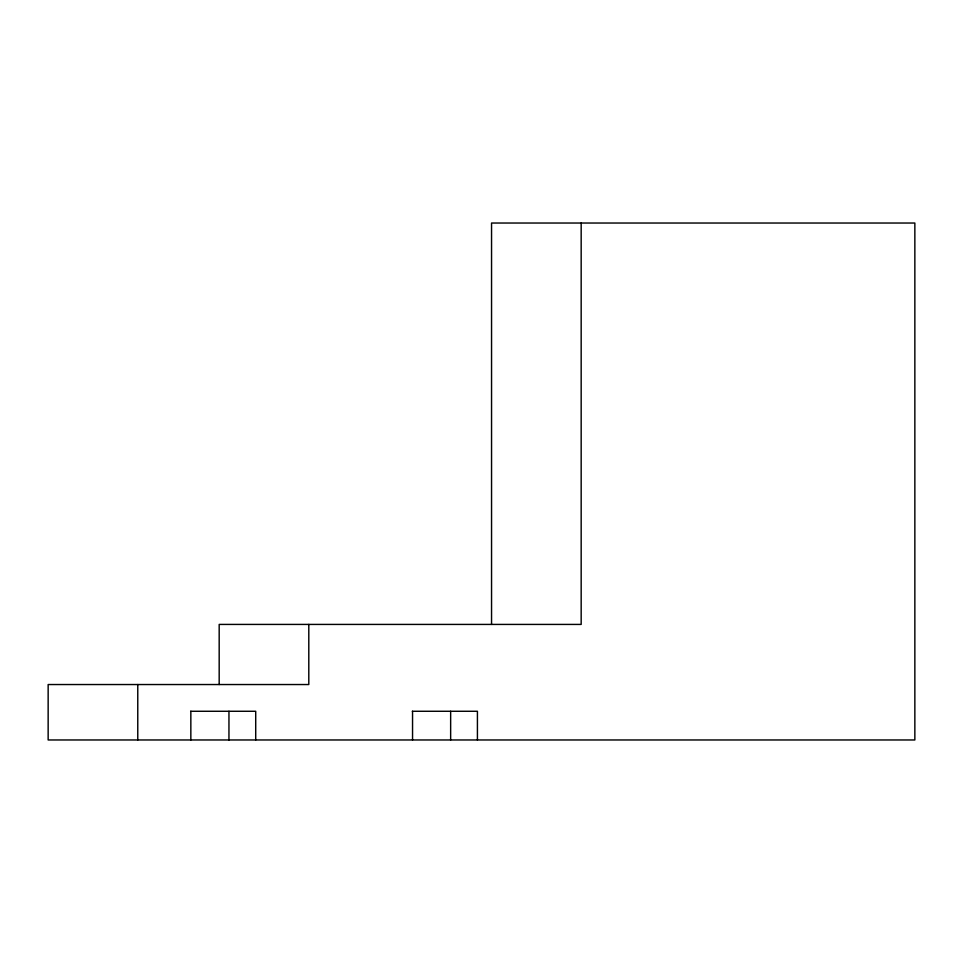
<?xml version="1.0" encoding="UTF-8"?>
<svg xmlns="http://www.w3.org/2000/svg" width="963" height="963" viewBox="0 0 963 963"><rect width="100%" height="100%" fill="white"/><g stroke="black" fill="none" stroke-linecap="round" stroke-linejoin="round"><path stroke-width="1.44" d="M190.614 711.272L255.713 711.272L255.713 739.969M412.308 711.272L477.419 711.272L477.419 739.969M581.171 223.031L581.171 624.421L219.179 624.421L219.179 684.537M491.551 624.421L491.551 223.031L914.85 223.031L914.85 739.969L48.15 739.969L48.15 684.537L308.798 684.537L308.798 624.421M450.648 711.272L450.648 739.969M412.549 711.272L412.549 739.969M228.953 711.272L228.953 739.969M190.843 711.272L190.843 739.969M137.769 684.537L137.769 739.969"/></g></svg>
